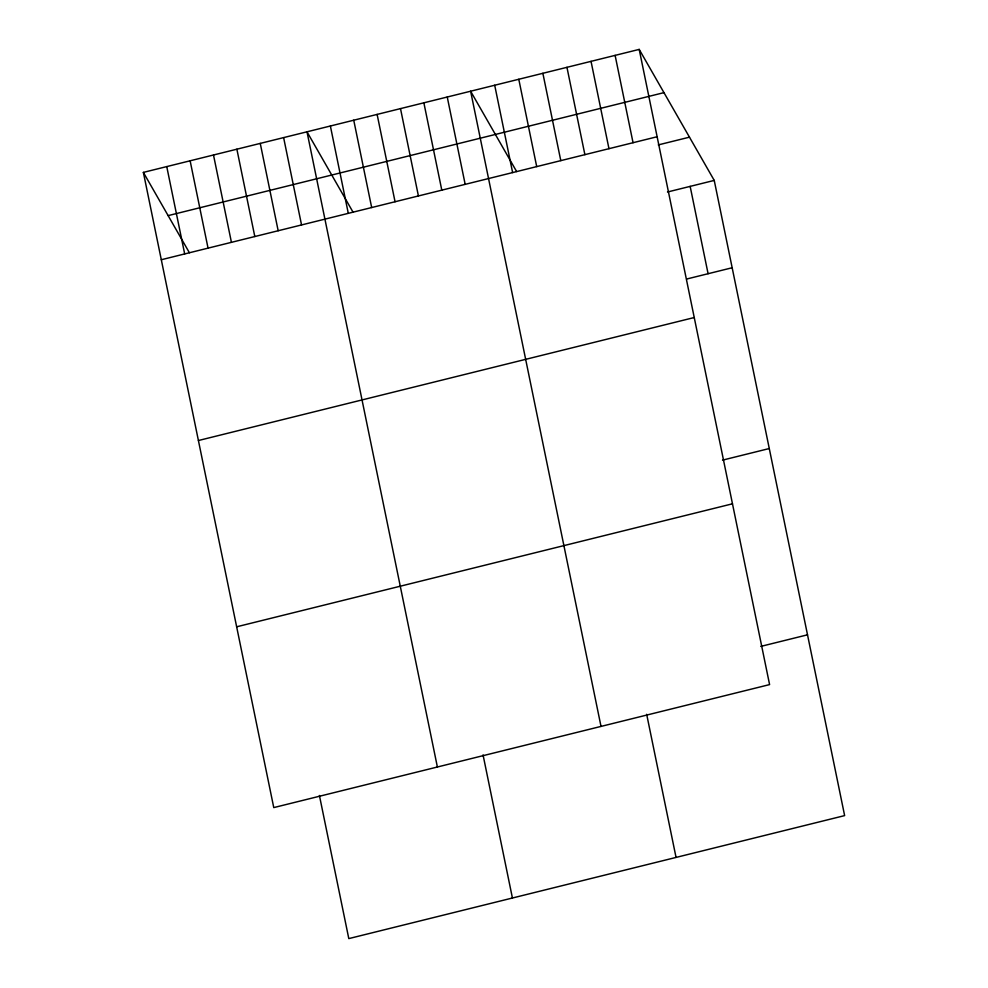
<?xml version="1.0" encoding="UTF-8"?>
<svg xmlns="http://www.w3.org/2000/svg" width="988" height="988" viewBox="0 0 988 988"><rect width="100%" height="100%" fill="white"/><g stroke="black" fill="none" stroke-linecap="round" stroke-linejoin="round"><path stroke-width="1.48" d="M639.199 49.4L769.59 684.598L273.762 807.591L143.371 172.394L639.199 49.4L714.238 180.409L844.629 815.606L348.801 938.6L319.42 795.476M168.133 215.619L663.961 92.637M161.303 259.733L657.131 136.739M658.304 144.903L689.476 137.171M667.493 192.005L714.238 180.409M686.833 278.987L732.17 267.748M198.415 440.525L694.243 317.531M722.524 460.136L769.282 448.54M236.651 626.8L732.479 503.806M760.76 646.411L807.517 634.815M516.638 171.566L470.621 91.217L601.013 726.415M353.025 212.148L306.996 131.799L437.388 767.009M143.371 172.394L189.4 252.743M690.155 186.374L708.087 273.713M615.116 55.377L633.049 142.717M591.034 61.342L608.966 148.682M566.951 67.32L584.884 154.659M542.869 73.297L560.789 160.636M518.786 79.275L536.706 166.602M646.671 714.299L676.051 857.423M494.704 85.24L512.624 172.579M447.243 97.009L465.175 184.348M423.864 102.814L441.797 190.153M400.498 108.606L418.418 195.945M377.12 114.41L395.052 201.75M353.741 120.203L371.673 207.542M483.046 754.881L512.426 898.018M330.375 126.007L348.295 213.346M283.618 137.604L301.55 224.943M260.252 143.396L278.171 230.735M236.873 149.2L254.805 236.54M213.494 154.993L231.427 242.332M190.128 160.797L208.048 248.136M166.75 166.589L184.682 253.928"/></g></svg>
